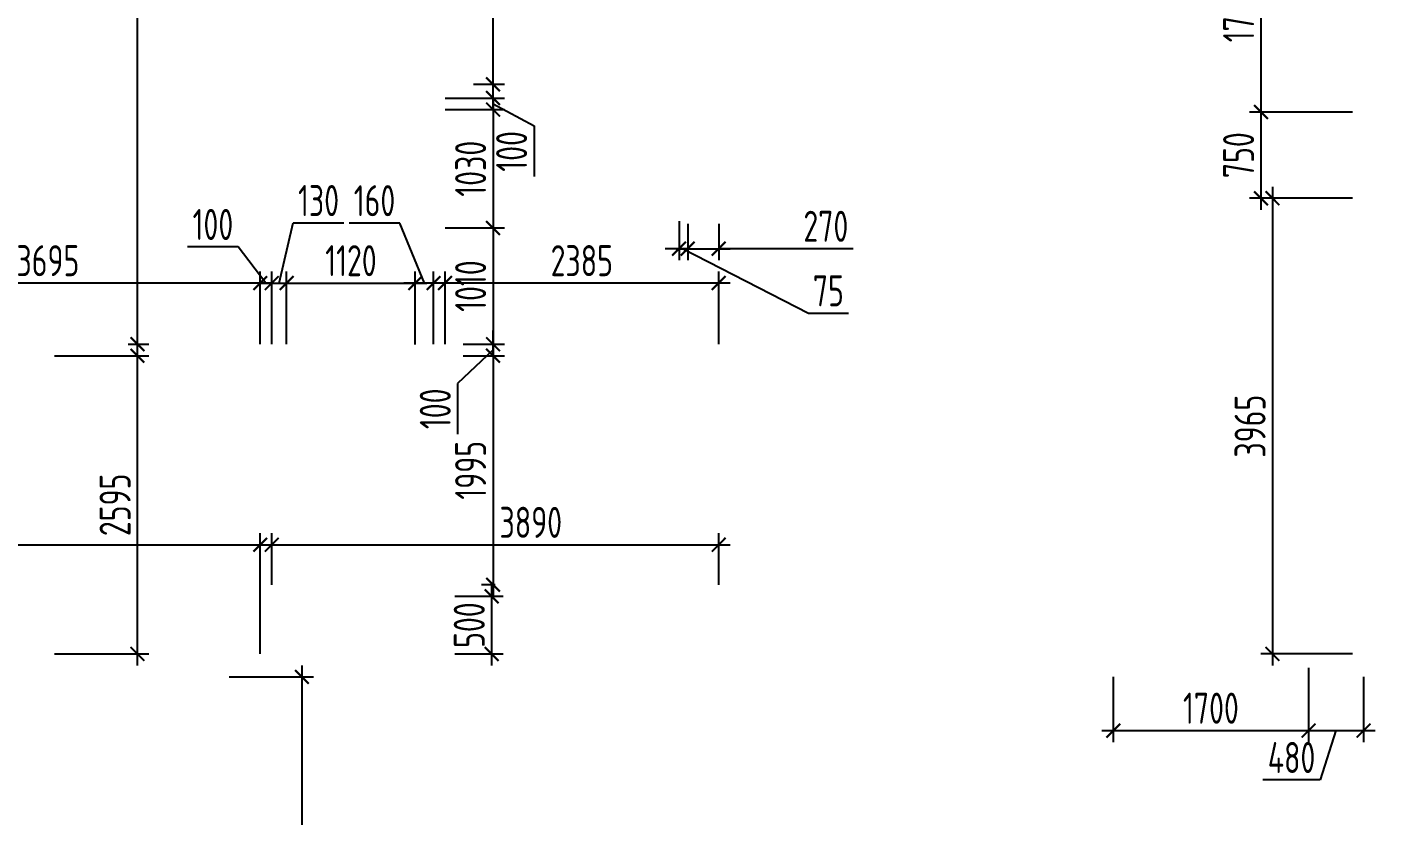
# Model space of a CAD drawing. Header units: millimetres. Extents: x -350007 to 536090, y -888 to 198380.
# Drawn here: x -206573 to -194634, y 81280 to 88137 of the extents above; entities that cross this region are included whole.
import ezdxf

# ---------------------------------------------------------------- set-up
doc = ezdxf.new("R2010")
doc.units = ezdxf.units.MM
doc.layers.add('АР_Размеры нов.', color=15, linetype='Continuous', lineweight=0)
doc.styles.add('ISOCPEUR', font='isocpeur.ttf', dxfattribs={"width": 0.7})
doc.dimstyles.new('R_100', dxfattribs={"dimtxt": 270, "dimasz": 120, "dimexe": 100, "dimexo": 0, "dimgap": 60, "dimtad": 1, "dimdec": 0, "dimrnd": 5, "dimzin": 0, "dimdsep": 46, "dimtxsty": 'ISOCPEUR', "dimblk": 'ARCHTICK', "dimcen": 0, "dimdle": 100, "dimclrd": 256, "dimclre": 256, "dimclrt": 256, "dimadec": 0, "dimazin": 0, "dimtfac": 2, "dimtdec": 0, "dimtofl": 0, "dimtmove": 1, "dimatfit": 3, "dimfxl": 1, "dimtvp": 3, "dimtolj": 1, "dimtzin": 0, "dimarcsym": 0})

# ---------------------------------------------------------------- blocks, each defined once
blk = doc.blocks.new('_ArchTick')
at = {"color": 0, "linetype": 'ByBlock', "const_width": 0.15}
blk.add_lwpolyline([(-0.5, -0.5), (0.5, 0.5)], dxfattribs=at)
blk = doc.blocks.new('*D2770')
at = {"layer": 'АР_Размеры нов.', "lineweight": -2, "ltscale": 100, "transparency": 16777216}
for p, q in [((-195418, 82566), (-195418, 81919)), ((-197118, 82486), (-197118, 81919)), ((-197218, 82019), (-195318, 82019))]:
    blk.add_line(p, q, dxfattribs=at)
at = {"layer": 'АР_Размеры нов.', "lineweight": -2, "ltscale": 100, "transparency": 16777216, "xscale": 120, "yscale": 120, "zscale": 120, "rotation": 180}
blk.add_blockref('_ArchTick', (-197118, 82019), dxfattribs=at)
at = {"layer": 'АР_Размеры нов.', "lineweight": -2, "ltscale": 100, "transparency": 16777216, "xscale": 120, "yscale": 120, "zscale": 120}
blk.add_blockref('_ArchTick', (-195418, 82019), dxfattribs=at)
at = {"layer": 'АР_Размеры нов.', "ltscale": 100, "transparency": 16777216, "insert": (-196268, 82214), "char_height": 270, "attachment_point": 5, "style": 'ISOCPEUR'}
blk.add_mtext('\\A1;1700', dxfattribs=at)
blk = doc.blocks.new('*D2524')
at = {"layer": 'АР_Размеры нов.', "lineweight": -2, "ltscale": 100, "transparency": 16777216}
for p, q in [((-195832, 89201), (-195832, 87301)), ((-195034, 89101), (-195932, 89101)), ((-195034, 87401), (-195932, 87401))]:
    blk.add_line(p, q, dxfattribs=at)
at = {"layer": 'АР_Размеры нов.', "lineweight": -2, "ltscale": 100, "transparency": 16777216, "xscale": 120, "yscale": 120, "zscale": 120}
for p, rotation in [((-195832, 89101), 90), ((-195832, 87401), 270)]:
    blk.add_blockref('_ArchTick', p, dxfattribs=dict(at, rotation=rotation))
at = {"layer": 'АР_Размеры нов.', "ltscale": 100, "transparency": 16777216, "insert": (-196027, 88251), "char_height": 270, "attachment_point": 5, "rotation": 90, "style": 'ISOCPEUR'}
blk.add_mtext('\\A1;1700', dxfattribs=at)
blk = doc.blocks.new('*D2526')
at = {"layer": 'АР_Размеры нов.', "lineweight": -2, "ltscale": 100, "transparency": 16777216}
for p, q in [((-204316, 85381), (-204316, 86013)), ((-203196, 85381), (-203196, 86013)), ((-204416, 85913), (-203096, 85913))]:
    blk.add_line(p, q, dxfattribs=at)
at = {"layer": 'АР_Размеры нов.', "lineweight": -2, "ltscale": 100, "transparency": 16777216, "xscale": 120, "yscale": 120, "zscale": 120, "rotation": 180}
blk.add_blockref('_ArchTick', (-204316, 85913), dxfattribs=at)
at = {"layer": 'АР_Размеры нов.', "lineweight": -2, "ltscale": 100, "transparency": 16777216, "xscale": 120, "yscale": 120, "zscale": 120}
blk.add_blockref('_ArchTick', (-203196, 85913), dxfattribs=at)
at = {"layer": 'АР_Размеры нов.', "ltscale": 100, "transparency": 16777216, "insert": (-203756, 86108), "char_height": 270, "attachment_point": 5, "style": 'ISOCPEUR'}
blk.add_mtext('\\A1;1120', dxfattribs=at)
blk = doc.blocks.new('*D2527')
at = {"layer": 'АР_Размеры нов.', "lineweight": -2, "ltscale": 100, "transparency": 16777216}
for p, q in [((-202519, 87523), (-202519, 87643)), ((-202937, 87523), (-202419, 87523)), ((-202519, 87423), (-202519, 87523)), ((-202937, 87423), (-202419, 87423)), ((-202519, 87473), (-202162, 87280)), ((-202519, 87423), (-202519, 87303)), ((-202162, 87280), (-202162, 86839))]:
    blk.add_line(p, q, dxfattribs=at)
at = {"layer": 'АР_Размеры нов.', "lineweight": -2, "ltscale": 100, "transparency": 16777216, "xscale": 120, "yscale": 120, "zscale": 120}
for p, rotation in [((-202519, 87523), 270), ((-202519, 87423), 90)]:
    blk.add_blockref('_ArchTick', p, dxfattribs=dict(at, rotation=rotation))
at = {"layer": 'АР_Размеры нов.', "ltscale": 100, "transparency": 16777216, "insert": (-202357, 87059), "char_height": 270, "attachment_point": 5, "rotation": 90, "style": 'ISOCPEUR'}
blk.add_mtext('\\A1;100', dxfattribs=at)
blk = doc.blocks.new('*D2528')
at = {"layer": 'АР_Размеры нов.', "lineweight": -2, "ltscale": 100, "transparency": 16777216}
for p, q in [((-202519, 87523), (-202519, 86293)), ((-202937, 87423), (-202419, 87423)), ((-202937, 86393), (-202419, 86393))]:
    blk.add_line(p, q, dxfattribs=at)
at = {"layer": 'АР_Размеры нов.', "lineweight": -2, "ltscale": 100, "transparency": 16777216, "xscale": 120, "yscale": 120, "zscale": 120}
for p, rotation in [((-202519, 87423), 90), ((-202519, 86393), 270)]:
    blk.add_blockref('_ArchTick', p, dxfattribs=dict(at, rotation=rotation))
at = {"layer": 'АР_Размеры нов.', "ltscale": 100, "transparency": 16777216, "insert": (-202714, 86908), "char_height": 270, "attachment_point": 5, "rotation": 90, "style": 'ISOCPEUR'}
blk.add_mtext('\\A1;1030', dxfattribs=at)
blk = doc.blocks.new('*D2690')
at = {"layer": 'АР_Размеры нов.', "lineweight": -2, "ltscale": 100, "transparency": 16777216}
for p, q in [((-204381, 85913), (-204258, 86436)), ((-204258, 86436), (-203817, 86436)), ((-204446, 85381), (-204446, 86013)), ((-204316, 85381), (-204316, 86013)), ((-204546, 85913), (-204216, 85913))]:
    blk.add_line(p, q, dxfattribs=at)
at = {"layer": 'АР_Размеры нов.', "lineweight": -2, "ltscale": 100, "transparency": 16777216, "xscale": 120, "yscale": 120, "zscale": 120, "rotation": 180}
blk.add_blockref('_ArchTick', (-204446, 85913), dxfattribs=at)
at = {"layer": 'АР_Размеры нов.', "lineweight": -2, "ltscale": 100, "transparency": 16777216, "xscale": 120, "yscale": 120, "zscale": 120}
blk.add_blockref('_ArchTick', (-204316, 85913), dxfattribs=at)
at = {"layer": 'АР_Размеры нов.', "ltscale": 100, "transparency": 16777216, "insert": (-204038, 86631), "char_height": 270, "attachment_point": 5, "style": 'ISOCPEUR'}
blk.add_mtext('\\A1;130', dxfattribs=at)
blk = doc.blocks.new('*D2691')
at = {"layer": 'АР_Размеры нов.', "lineweight": -2, "ltscale": 100, "transparency": 16777216}
for p, q in [((-195418, 82486), (-195418, 81919)), ((-194939, 82486), (-194939, 81919)), ((-195518, 82019), (-194839, 82019)), ((-195179, 82019), (-195317, 81590)), ((-195317, 81590), (-195815, 81590))]:
    blk.add_line(p, q, dxfattribs=at)
at = {"layer": 'АР_Размеры нов.', "lineweight": -2, "ltscale": 100, "transparency": 16777216, "xscale": 120, "yscale": 120, "zscale": 120, "rotation": 180}
blk.add_blockref('_ArchTick', (-195418, 82019), dxfattribs=at)
at = {"layer": 'АР_Размеры нов.', "lineweight": -2, "ltscale": 100, "transparency": 16777216, "xscale": 120, "yscale": 120, "zscale": 120}
blk.add_blockref('_ArchTick', (-194939, 82019), dxfattribs=at)
at = {"layer": 'АР_Размеры нов.', "ltscale": 100, "transparency": 16777216, "insert": (-195566, 81785), "char_height": 270, "attachment_point": 5, "style": 'ISOCPEUR'}
blk.add_mtext('\\A1;480', dxfattribs=at)
blk = doc.blocks.new('*D3016')
at = {"layer": 'АР_Размеры нов.', "lineweight": -2, "ltscale": 500, "transparency": 16777216}
for p, q in [((-203330, 86435), (-203772, 86435)), ((-203117, 85913), (-203330, 86435)), ((-203196, 85380), (-203196, 86013)), ((-203037, 85381), (-203037, 86013)), ((-202937, 85913), (-203296, 85913))]:
    blk.add_line(p, q, dxfattribs=at)
at = {"layer": 'АР_Размеры нов.', "lineweight": -2, "ltscale": 500, "transparency": 16777216, "xscale": 120, "yscale": 120, "zscale": 120, "rotation": 180}
blk.add_blockref('_ArchTick', (-203196, 85913), dxfattribs=at)
at = {"layer": 'АР_Размеры нов.', "lineweight": -2, "ltscale": 500, "transparency": 16777216, "xscale": 120, "yscale": 120, "zscale": 120}
blk.add_blockref('_ArchTick', (-203037, 85913), dxfattribs=at)
at = {"layer": 'АР_Размеры нов.', "lineweight": 13, "ltscale": 500, "transparency": 16777216, "insert": (-203551, 86630), "char_height": 270, "attachment_point": 5, "style": 'ISOCPEUR'}
blk.add_mtext('\\A1;160', dxfattribs=at)
blk = doc.blocks.new('*D3017')
at = {"layer": 'АР_Размеры нов.', "lineweight": -2, "ltscale": 500, "transparency": 16777216}
for p, q in [((-202937, 85381), (-202937, 86013)), ((-200554, 85381), (-200554, 86013)), ((-200454, 85913), (-203037, 85913))]:
    blk.add_line(p, q, dxfattribs=at)
at = {"layer": 'АР_Размеры нов.', "lineweight": -2, "ltscale": 500, "transparency": 16777216, "xscale": 120, "yscale": 120, "zscale": 120, "rotation": 180}
blk.add_blockref('_ArchTick', (-202937, 85913), dxfattribs=at)
at = {"layer": 'АР_Размеры нов.', "lineweight": -2, "ltscale": 500, "transparency": 16777216, "xscale": 120, "yscale": 120, "zscale": 120}
blk.add_blockref('_ArchTick', (-200554, 85913), dxfattribs=at)
at = {"layer": 'АР_Размеры нов.', "lineweight": 13, "ltscale": 500, "transparency": 16777216, "insert": (-201746, 86108), "char_height": 270, "attachment_point": 5, "style": 'ISOCPEUR'}
blk.add_mtext('\\A1;2385', dxfattribs=at)
blk = doc.blocks.new('*D3018')
at = {"layer": 'АР_Размеры нов.', "lineweight": -2, "ltscale": 500, "transparency": 16777216}
for p, q in [((-202519, 86493), (-202519, 85281)), ((-202937, 86393), (-202419, 86393)), ((-202715, 85381), (-202419, 85381))]:
    blk.add_line(p, q, dxfattribs=at)
at = {"layer": 'АР_Размеры нов.', "lineweight": -2, "ltscale": 500, "transparency": 16777216, "xscale": 120, "yscale": 120, "zscale": 120}
for p, rotation in [((-202519, 86393), 90), ((-202519, 85381), 270)]:
    blk.add_blockref('_ArchTick', p, dxfattribs=dict(at, rotation=rotation))
at = {"layer": 'АР_Размеры нов.', "lineweight": 13, "ltscale": 500, "transparency": 16777216, "insert": (-202714, 85887), "char_height": 270, "attachment_point": 5, "rotation": 90, "style": 'ISOCPEUR'}
blk.add_mtext('\\A1;1010', dxfattribs=at)
blk = doc.blocks.new('*D3019')
at = {"layer": 'АР_Размеры нов.', "lineweight": -2, "ltscale": 500, "transparency": 16777216}
for p, q in [((-202690, 91816), (-202419, 91816)), ((-202519, 87543), (-202519, 91916)), ((-202690, 87643), (-202419, 87643))]:
    blk.add_line(p, q, dxfattribs=at)
at = {"layer": 'АР_Размеры нов.', "lineweight": -2, "ltscale": 500, "transparency": 16777216, "xscale": 120, "yscale": 120, "zscale": 120}
for p, rotation in [((-202519, 91816), 90), ((-202519, 87643), 270)]:
    blk.add_blockref('_ArchTick', p, dxfattribs=dict(at, rotation=rotation))
at = {"layer": 'АР_Размеры нов.', "lineweight": 13, "ltscale": 500, "transparency": 16777216, "insert": (-202714, 89729), "char_height": 270, "attachment_point": 5, "rotation": 90, "style": 'ISOCPEUR'}
blk.add_mtext('\\A1;4175', dxfattribs=at)
blk = doc.blocks.new('*D3020')
at = {"layer": 'АР_Размеры нов.', "lineweight": -2, "ltscale": 500, "transparency": 16777216}
for p, q in [((-208244, 85381), (-208244, 86013)), ((-204546, 85381), (-204546, 86013)), ((-204446, 85913), (-208344, 85913))]:
    blk.add_line(p, q, dxfattribs=at)
at = {"layer": 'АР_Размеры нов.', "lineweight": -2, "ltscale": 500, "transparency": 16777216, "xscale": 120, "yscale": 120, "zscale": 120, "rotation": 180}
blk.add_blockref('_ArchTick', (-208244, 85913), dxfattribs=at)
at = {"layer": 'АР_Размеры нов.', "lineweight": -2, "ltscale": 500, "transparency": 16777216, "xscale": 120, "yscale": 120, "zscale": 120}
blk.add_blockref('_ArchTick', (-204546, 85913), dxfattribs=at)
at = {"layer": 'АР_Размеры нов.', "lineweight": 13, "ltscale": 500, "transparency": 16777216, "insert": (-206395, 86108), "char_height": 270, "attachment_point": 5, "style": 'ISOCPEUR'}
blk.add_mtext('\\A1;3695', dxfattribs=at)
blk = doc.blocks.new('*D3022')
at = {"layer": 'АР_Размеры нов.', "lineweight": -2, "ltscale": 500, "transparency": 16777216}
for p, q in [((-202519, 85381), (-202519, 83188)), ((-202720, 85281), (-202419, 85281)), ((-202500, 83288), (-202619, 83288))]:
    blk.add_line(p, q, dxfattribs=at)
at = {"layer": 'АР_Размеры нов.', "lineweight": -2, "ltscale": 500, "transparency": 16777216, "xscale": 120, "yscale": 120, "zscale": 120}
for p, rotation in [((-202519, 85281), 90), ((-202519, 83288), 270)]:
    blk.add_blockref('_ArchTick', p, dxfattribs=dict(at, rotation=rotation))
at = {"layer": 'АР_Размеры нов.', "lineweight": 13, "ltscale": 500, "transparency": 16777216, "insert": (-202714, 84284), "char_height": 270, "attachment_point": 5, "rotation": 90, "style": 'ISOCPEUR'}
blk.add_mtext('\\A1;1995', dxfattribs=at)
blk = doc.blocks.new('*D3023')
at = {"layer": 'АР_Размеры нов.', "lineweight": -2, "ltscale": 500, "transparency": 16777216}
for p, q in [((-202531, 83288), (-202531, 82586)), ((-202852, 83188), (-202431, 83188)), ((-202852, 82686), (-202431, 82686))]:
    blk.add_line(p, q, dxfattribs=at)
at = {"layer": 'АР_Размеры нов.', "lineweight": -2, "ltscale": 500, "transparency": 16777216, "xscale": 120, "yscale": 120, "zscale": 120}
for p, rotation in [((-202531, 83188), 90), ((-202531, 82686), 270)]:
    blk.add_blockref('_ArchTick', p, dxfattribs=dict(at, rotation=rotation))
at = {"layer": 'АР_Размеры нов.', "lineweight": 13, "ltscale": 500, "transparency": 16777216, "insert": (-202726, 82937), "char_height": 270, "attachment_point": 5, "rotation": 90, "style": 'ISOCPEUR'}
blk.add_mtext('\\A1;500', dxfattribs=at)
blk = doc.blocks.new('*D3026')
at = {"layer": 'АР_Размеры нов.', "lineweight": -2, "ltscale": 500, "transparency": 16777216}
for p, q in [((-211914, 82686), (-211914, 83736)), ((-204546, 82686), (-204546, 83736)), ((-212014, 83636), (-204446, 83636))]:
    blk.add_line(p, q, dxfattribs=at)
at = {"layer": 'АР_Размеры нов.', "lineweight": -2, "ltscale": 500, "transparency": 16777216, "xscale": 120, "yscale": 120, "zscale": 120, "rotation": 180}
blk.add_blockref('_ArchTick', (-211914, 83636), dxfattribs=at)
at = {"layer": 'АР_Размеры нов.', "lineweight": -2, "ltscale": 500, "transparency": 16777216, "xscale": 120, "yscale": 120, "zscale": 120}
blk.add_blockref('_ArchTick', (-204546, 83636), dxfattribs=at)
at = {"layer": 'АР_Размеры нов.', "lineweight": 13, "ltscale": 500, "transparency": 16777216, "insert": (-208230, 83831), "char_height": 270, "attachment_point": 5, "style": 'ISOCPEUR'}
blk.add_mtext('\\A1;7370', dxfattribs=at)
blk = doc.blocks.new('*D3027')
at = {"layer": 'АР_Размеры нов.', "lineweight": -2, "ltscale": 500, "transparency": 16777216}
for p, q in [((-204446, 83288), (-204446, 83736)), ((-200554, 83288), (-200554, 83736)), ((-204546, 83636), (-200454, 83636))]:
    blk.add_line(p, q, dxfattribs=at)
at = {"layer": 'АР_Размеры нов.', "lineweight": -2, "ltscale": 500, "transparency": 16777216, "xscale": 120, "yscale": 120, "zscale": 120, "rotation": 180}
blk.add_blockref('_ArchTick', (-204446, 83636), dxfattribs=at)
at = {"layer": 'АР_Размеры нов.', "lineweight": -2, "ltscale": 500, "transparency": 16777216, "xscale": 120, "yscale": 120, "zscale": 120}
blk.add_blockref('_ArchTick', (-200554, 83636), dxfattribs=at)
at = {"layer": 'АР_Размеры нов.', "lineweight": 13, "ltscale": 500, "transparency": 16777216, "insert": (-202190, 83831), "char_height": 270, "attachment_point": 5, "style": 'ISOCPEUR'}
blk.add_mtext('\\A1;3890', dxfattribs=at)
blk = doc.blocks.new('*D3028')
at = {"layer": 'АР_Размеры нов.', "lineweight": -2, "ltscale": 500, "transparency": 16777216}
for p, q in [((-205615, 82586), (-205615, 85381)), ((-206338, 85281), (-205515, 85281)), ((-206338, 82686), (-205515, 82686))]:
    blk.add_line(p, q, dxfattribs=at)
at = {"layer": 'АР_Размеры нов.', "lineweight": -2, "ltscale": 500, "transparency": 16777216, "xscale": 120, "yscale": 120, "zscale": 120}
for p, rotation in [((-205615, 85281), 90), ((-205615, 82686), 270)]:
    blk.add_blockref('_ArchTick', p, dxfattribs=dict(at, rotation=rotation))
at = {"layer": 'АР_Размеры нов.', "lineweight": 13, "ltscale": 500, "transparency": 16777216, "insert": (-205810, 83983), "char_height": 270, "attachment_point": 5, "rotation": 90, "style": 'ISOCPEUR'}
blk.add_mtext('\\A1;2595', dxfattribs=at)
blk = doc.blocks.new('*D3029')
at = {"layer": 'АР_Размеры нов.', "lineweight": -2, "ltscale": 500, "transparency": 16777216}
for p, q in [((-205484, 91816), (-205715, 91816)), ((-205615, 85281), (-205615, 91916)), ((-205696, 85381), (-205515, 85381))]:
    blk.add_line(p, q, dxfattribs=at)
at = {"layer": 'АР_Размеры нов.', "lineweight": -2, "ltscale": 500, "transparency": 16777216, "xscale": 120, "yscale": 120, "zscale": 120}
for p, rotation in [((-205615, 91816), 90), ((-205615, 85381), 270)]:
    blk.add_blockref('_ArchTick', p, dxfattribs=dict(at, rotation=rotation))
at = {"layer": 'АР_Размеры нов.', "lineweight": 13, "ltscale": 500, "transparency": 16777216, "insert": (-205810, 88598), "char_height": 270, "attachment_point": 5, "rotation": 90, "style": 'ISOCPEUR'}
blk.add_mtext('\\A1;6435', dxfattribs=at)
blk = doc.blocks.new('*D3030')
at = {"layer": 'АР_Размеры нов.', "lineweight": -2, "ltscale": 500, "transparency": 16777216}
for p, q in [((-202519, 85381), (-202519, 85501)), ((-202779, 85381), (-202419, 85381)), ((-202519, 85281), (-202519, 85381)), ((-202519, 85331), (-202827, 85040)), ((-202779, 85281), (-202419, 85281)), ((-202519, 85281), (-202519, 85161)), ((-202827, 85040), (-202827, 84599))]:
    blk.add_line(p, q, dxfattribs=at)
at = {"layer": 'АР_Размеры нов.', "lineweight": -2, "ltscale": 500, "transparency": 16777216, "xscale": 120, "yscale": 120, "zscale": 120}
for p, rotation in [((-202519, 85381), 270), ((-202519, 85281), 90)]:
    blk.add_blockref('_ArchTick', p, dxfattribs=dict(at, rotation=rotation))
at = {"layer": 'АР_Размеры нов.', "lineweight": 13, "ltscale": 500, "transparency": 16777216, "insert": (-203022, 84819), "char_height": 270, "attachment_point": 5, "rotation": 90, "style": 'ISOCPEUR'}
blk.add_mtext('\\A1;100', dxfattribs=at)
blk = doc.blocks.new('*D1661')
at = {"layer": 'АР_Размеры нов.', "lineweight": -2, "ltscale": 500, "transparency": 16777216}
for p, q in [((-204738, 86228), (-205179, 86228)), ((-204496, 85913), (-204738, 86228)), ((-204546, 85641), (-204546, 86013)), ((-204446, 85641), (-204446, 86013)), ((-204546, 85913), (-204666, 85913)), ((-204546, 85913), (-204446, 85913)), ((-204446, 85913), (-204326, 85913))]:
    blk.add_line(p, q, dxfattribs=at)
at = {"layer": 'АР_Размеры нов.', "lineweight": -2, "ltscale": 500, "transparency": 16777216, "xscale": 120, "yscale": 120, "zscale": 120}
blk.add_blockref('_ArchTick', (-204546, 85913), dxfattribs=at)
at = {"layer": 'АР_Размеры нов.', "lineweight": -2, "ltscale": 500, "transparency": 16777216, "xscale": 120, "yscale": 120, "zscale": 120, "rotation": 180}
blk.add_blockref('_ArchTick', (-204446, 85913), dxfattribs=at)
at = {"layer": 'АР_Размеры нов.', "lineweight": 13, "ltscale": 500, "transparency": 16777216, "insert": (-204958, 86423), "char_height": 270, "attachment_point": 5, "style": 'ISOCPEUR'}
blk.add_mtext('\\A1;100', dxfattribs=at)
blk = doc.blocks.new('*D1662')
at = {"layer": 'АР_Размеры нов.', "lineweight": -2, "ltscale": 500, "transparency": 16777216}
for p, q in [((-195034, 87401), (-195932, 87401)), ((-195832, 87501), (-195832, 86551)), ((-195034, 86651), (-195932, 86651))]:
    blk.add_line(p, q, dxfattribs=at)
at = {"layer": 'АР_Размеры нов.', "lineweight": -2, "ltscale": 500, "transparency": 16777216, "xscale": 120, "yscale": 120, "zscale": 120}
for p, rotation in [((-195832, 87401), 90), ((-195832, 86651), 270)]:
    blk.add_blockref('_ArchTick', p, dxfattribs=dict(at, rotation=rotation))
at = {"layer": 'АР_Размеры нов.', "lineweight": 13, "ltscale": 500, "transparency": 16777216, "insert": (-196027, 87026), "char_height": 270, "attachment_point": 5, "rotation": 90, "style": 'ISOCPEUR'}
blk.add_mtext('\\A1;750', dxfattribs=at)
blk = doc.blocks.new('*D1663')
at = {"layer": 'АР_Размеры нов.', "lineweight": -2, "ltscale": 500, "transparency": 16777216}
for p, q in [((-195732, 86751), (-195732, 82586)), ((-195034, 86651), (-195832, 86651)), ((-195034, 82686), (-195832, 82686))]:
    blk.add_line(p, q, dxfattribs=at)
at = {"layer": 'АР_Размеры нов.', "lineweight": -2, "ltscale": 500, "transparency": 16777216, "xscale": 120, "yscale": 120, "zscale": 120}
for p, rotation in [((-195732, 86651), 90), ((-195732, 82686), 270)]:
    blk.add_blockref('_ArchTick', p, dxfattribs=dict(at, rotation=rotation))
at = {"layer": 'АР_Размеры нов.', "lineweight": 13, "ltscale": 500, "transparency": 16777216, "insert": (-195927, 84668), "char_height": 270, "attachment_point": 5, "rotation": 90, "style": 'ISOCPEUR'}
blk.add_mtext('\\A1;3965', dxfattribs=at)
blk = doc.blocks.new('*D1666')
at = {"layer": 'АР_Размеры нов.', "lineweight": -2, "ltscale": 500, "transparency": 16777216}
for p, q in [((-204183, 82586), (-204183, 73161)), ((-204816, 82486), (-204083, 82486)), ((-204585, 73261), (-204083, 73261))]:
    blk.add_line(p, q, dxfattribs=at)
at = {"layer": 'АР_Размеры нов.', "lineweight": -2, "ltscale": 500, "transparency": 16777216, "xscale": 120, "yscale": 120, "zscale": 120}
for p, rotation in [((-204183, 82486), 90), ((-204183, 73261), 270)]:
    blk.add_blockref('_ArchTick', p, dxfattribs=dict(at, rotation=rotation))
at = {"layer": 'АР_Размеры нов.', "lineweight": 13, "ltscale": 500, "transparency": 16777216, "insert": (-204378, 77873), "char_height": 270, "attachment_point": 5, "rotation": 90, "style": 'ISOCPEUR'}
blk.add_mtext('\\A1;9225', dxfattribs=at)
blk = doc.blocks.new('*D3997')
at = {"layer": 'АР_Размеры нов.', "lineweight": -2, "transparency": 16777216}
for p, q in [((-200824, 86429), (-200824, 86112)), ((-200554, 86429), (-200554, 86112)), ((-200924, 86212), (-200454, 86212)), ((-199382, 86212), (-200554, 86212))]:
    blk.add_line(p, q, dxfattribs=at)
at = {"layer": 'АР_Размеры нов.', "lineweight": -2, "transparency": 16777216, "xscale": 120, "yscale": 120, "zscale": 120, "rotation": 180}
blk.add_blockref('_ArchTick', (-200824, 86212), dxfattribs=at)
at = {"layer": 'АР_Размеры нов.', "lineweight": -2, "transparency": 16777216, "xscale": 120, "yscale": 120, "zscale": 120}
blk.add_blockref('_ArchTick', (-200554, 86212), dxfattribs=at)
at = {"layer": 'АР_Размеры нов.', "transparency": 16777216, "insert": (-199621, 86407), "char_height": 270, "attachment_point": 5, "style": 'ISOCPEUR'}
blk.add_mtext('\\A1;270', dxfattribs=at)
blk = doc.blocks.new('*D3998')
at = {"layer": 'АР_Размеры нов.', "lineweight": -2, "transparency": 16777216}
for p, q in [((-200899, 86452), (-200899, 86112)), ((-200824, 86429), (-200824, 86112)), ((-200899, 86212), (-201019, 86212)), ((-200824, 86212), (-200899, 86212)), ((-200862, 86212), (-199772, 85651)), ((-200824, 86212), (-200704, 86212)), ((-199772, 85651), (-199425, 85651))]:
    blk.add_line(p, q, dxfattribs=at)
at = {"layer": 'АР_Размеры нов.', "lineweight": -2, "transparency": 16777216, "xscale": 120, "yscale": 120, "zscale": 120}
blk.add_blockref('_ArchTick', (-200899, 86212), dxfattribs=at)
at = {"layer": 'АР_Размеры нов.', "lineweight": -2, "transparency": 16777216, "xscale": 120, "yscale": 120, "zscale": 120, "rotation": 180}
blk.add_blockref('_ArchTick', (-200824, 86212), dxfattribs=at)
at = {"layer": 'АР_Размеры нов.', "transparency": 16777216, "insert": (-199599, 85846), "char_height": 270, "attachment_point": 5, "style": 'ISOCPEUR'}
blk.add_mtext('\\A1;75', dxfattribs=at)
blk = doc.blocks.new('*D7171')
at = {"layer": 'АР_Размеры нов.', "lineweight": -2, "transparency": 16777216}
for p, q in [((-301542, 115211), (-301542, 114753)), ((-301341, 115051), (-301341, 114753)), ((-301642, 114853), (-301241, 114853)), ((-301442, 114853), (-301263, 114258)), ((-301263, 114258), (-300784, 114258)), ((-182484, 67738), (-182925, 67738)), ((-182494, 67218), (-182484, 67738)), ((-182544, 67218), (-182664, 67218)), ((-182544, 66846), (-182544, 67318)), ((-182444, 67218), (-182544, 67218)), ((-182444, 66846), (-182444, 67318)), ((-182444, 67218), (-182324, 67218))]:
    blk.add_line(p, q, dxfattribs=at)
at = {"layer": 'АР_Размеры нов.', "lineweight": -2, "transparency": 16777216, "xscale": 120, "yscale": 120, "zscale": 120, "rotation": 180}
for p in [(-301542, 114853), (-182444, 67218)]:
    blk.add_blockref('_ArchTick', p, dxfattribs=at)
at = {"layer": 'АР_Размеры нов.', "lineweight": -2, "transparency": 16777216, "xscale": 120, "yscale": 120, "zscale": 120}
for p in [(-301341, 114853), (-182544, 67218)]:
    blk.add_blockref('_ArchTick', p, dxfattribs=at)
at = {"layer": 'АР_Размеры нов.', "transparency": 16777216, "char_height": 270, "attachment_point": 5, "style": 'ISOCPEUR'}
for s, insert in [('\\A1;200', (-301024, 114453)), ('\\A1;100', (-182705, 67933))]:
    blk.add_mtext(s, dxfattribs=dict(at, insert=insert))
blk = doc.blocks.new('*D7184')
at = {"layer": 'АР_Размеры нов.', "lineweight": -2, "transparency": 16777216}
for p, q in [((-186100, 131671), (-186003, 131996)), ((-186003, 131996), (-185656, 131996)), ((-186145, 131371), (-186145, 131771)), ((-186055, 131531), (-186055, 131771)), ((-186145, 131671), (-186265, 131671)), ((-186145, 131671), (-186055, 131671)), ((-186055, 131671), (-185935, 131671)), ((-281863, 59885), (-281863, 59309)), ((-281179, 59885), (-281179, 59309)), ((-281963, 59409), (-281079, 59409))]:
    blk.add_line(p, q, dxfattribs=at)
at = {"layer": 'АР_Размеры нов.', "lineweight": -2, "transparency": 16777216, "xscale": 120, "yscale": 120, "zscale": 120}
for p in [(-186145, 131671), (-281179, 59409)]:
    blk.add_blockref('_ArchTick', p, dxfattribs=at)
at = {"layer": 'АР_Размеры нов.', "lineweight": -2, "transparency": 16777216, "xscale": 120, "yscale": 120, "zscale": 120, "rotation": 180}
for p in [(-186055, 131671), (-281863, 59409)]:
    blk.add_blockref('_ArchTick', p, dxfattribs=at)
at = {"layer": 'АР_Размеры нов.', "transparency": 16777216, "char_height": 270, "attachment_point": 5, "style": 'ISOCPEUR'}
for s, insert in [('\\A1;90', (-185829, 132191)), ('\\A1;685', (-281521, 59604))]:
    blk.add_mtext(s, dxfattribs=dict(at, insert=insert))
blk = doc.blocks.new('*D7185')
at = {"layer": 'АР_Размеры нов.', "lineweight": -2, "transparency": 16777216}
for p, q in [((-152915, 120873), (-152915, 121315)), ((-153510, 120695), (-152915, 120873)), ((-153510, 120521), (-153510, 120869)), ((-154304, 120769), (-153410, 120769)), ((-154464, 120621), (-153410, 120621)), ((-280686, 59785), (-280686, 60786)), ((-281179, 60686), (-280586, 60686)), ((-281179, 59885), (-280586, 59885))]:
    blk.add_line(p, q, dxfattribs=at)
at = {"layer": 'АР_Размеры нов.', "lineweight": -2, "transparency": 16777216, "xscale": 120, "yscale": 120, "zscale": 120}
for p, rotation in [((-153510, 120769), 90), ((-153510, 120621), 270), ((-280686, 60686), 90), ((-280686, 59885), 270)]:
    blk.add_blockref('_ArchTick', p, dxfattribs=dict(at, rotation=rotation))
at = {"layer": 'АР_Размеры нов.', "transparency": 16777216, "char_height": 270, "attachment_point": 5, "rotation": 90, "style": 'ISOCPEUR'}
for s, insert in [('\\A1;150', (-153110, 121094)), ('\\A1;800', (-280881, 60286))]:
    blk.add_mtext(s, dxfattribs=dict(at, insert=insert))
blk = doc.blocks.new('*D7186')
at = {"layer": 'АР_Размеры нов.', "lineweight": -2, "transparency": 16777216}
for p, q in [((-172393, 113364), (-172393, 115311)), ((-171329, 115211), (-172493, 115211)), ((-171329, 113464), (-172493, 113464)), ((-280686, 59985), (-280686, 55406)), ((-281179, 59885), (-280586, 59885)), ((-281179, 55506), (-280586, 55506))]:
    blk.add_line(p, q, dxfattribs=at)
at = {"layer": 'АР_Размеры нов.', "lineweight": -2, "transparency": 16777216, "xscale": 120, "yscale": 120, "zscale": 120}
for p, rotation in [((-172393, 115211), 90), ((-172393, 113464), 270), ((-280686, 59885), 90), ((-280686, 55506), 270)]:
    blk.add_blockref('_ArchTick', p, dxfattribs=dict(at, rotation=rotation))
at = {"layer": 'АР_Размеры нов.', "transparency": 16777216, "char_height": 270, "attachment_point": 5, "rotation": 90, "style": 'ISOCPEUR'}
for s, insert in [('\\A1;1745', (-172588, 114338)), ('\\A1;4380', (-280881, 57695))]:
    blk.add_mtext(s, dxfattribs=dict(at, insert=insert))

msp = doc.modelspace()

# ---------------------------------------------------------------- dimensions: what is measured, and where the dimension line sits
at = {"layer": 'АР_Размеры нов.'}
for base, p1, p2, picture, middle in [((-186055.2, 131670.6), (-186145.2, 131370.7), (-186055.2, 131530.7), '*D7184', (-185942.7, 132190.6)), ((-281179, 59408.8), (-281863.4, 59884.7), (-281179, 59884.7), '*D7184', (-281521.2, 59603.8)), ((-301341.3, 114852.6), (-301542.1, 115210.7), (-301341.3, 115050.7), '*D7171', (-301203.2, 114452.6))]:
    dim = msp.add_linear_dim(base=base, p1=p1, p2=p2, dimstyle='R_100', override={"dimpost": '\\X'}, dxfattribs=at)
    dim.commit()
    dim.dimension.update_dxf_attribs({"geometry": picture, "text_midpoint": middle})
for base, p1, p2, picture, middle in [((-153510.4, 120769.1), (-154463.9, 120620.7), (-154303.9, 120769.1), '*D7185', (-153110.4, 120933.4)), ((-280686, 60686.4), (-281179, 59884.7), (-281179, 60686.4), '*D7185', (-280881, 60285.5)), ((-172392.8, 115210.7), (-171328.9, 113464.4), (-171328.9, 115210.7), '*D7186', (-172587.8, 114337.6)), ((-280686, 55506), (-281179, 59884.7), (-281179, 55506), '*D7186', (-280881, 57695.3))]:
    dim = msp.add_linear_dim(base=base, p1=p1, p2=p2, angle=90, dimstyle='R_100', override={"dimpost": '\\X'}, dxfattribs=at)
    dim.commit()
    dim.dimension.update_dxf_attribs({"geometry": picture, "text_midpoint": middle})
for base, p1, p2, picture, middle in [((-182543.8, 67218.2), (-182443.8, 66845.6), (-182543.8, 66845.6), '*D7171', (-182543.9, 67738.2)), ((-200554.0363, 86212.2284), (-200824.4697, 86429.3216), (-200554.0363, 86429.3216), '*D3997', (-199621.0607, 86047.1049)), ((-200899.5, 86212.2), (-200824.5, 86429.4), (-200899.5, 86451.7), '*D3998', (-199712.1, 85651.3))]:
    dim = msp.add_linear_dim(base=base, p1=p1, p2=p2, dimstyle='R_100', override={"dimpost": '\\X'}, dxfattribs=at)
    dim.commit()
    dim.dimension.update_dxf_attribs({"geometry": picture, "text_midpoint": middle, "dimtype": 160})
at = {"layer": 'АР_Размеры нов.', "lineweight": 13, "ltscale": 500}
for base, p1, p2, override, picture, middle in [((-205614.6, 91815.7), (-205696.4, 85380.7), (-205484.2, 91815.7), {"dimpost": '\\X'}, '*D3029', (-205809.6, 88598.2)), ((-202519, 91815.7), (-202690.2, 87642.7), (-202690.2, 91815.7), {"dimpost": '\\X'}, '*D3019', (-202714, 89729.2)), ((-195831.6, 86650.7), (-195034, 87400.7), (-195034, 86650.7), {"dimpost": '\\X', "dimfxl": 2.5, "dimarcsym": 1}, '*D1662', (-196026.6, 87025.7)), ((-195731.6, 82685.7), (-195034, 86650.7), (-195034, 82685.7), {"dimpost": '\\X', "dimfxl": 2.5, "dimarcsym": 1}, '*D1663', (-195926.6, 84668.2)), ((-202519, 85380.7), (-202937.5, 86392.7), (-202714.8, 85380.7), {"dimpost": '\\X', "dimfxl": 2.5, "dimarcsym": 1}, '*D3018', (-202714, 85886.7)), ((-205614.6, 85280.7), (-206337.7, 82685.7), (-206337.7, 85280.7), {"dimpost": '\\X'}, '*D3028', (-205809.6, 83983.2)), ((-202519, 83288.1), (-202719.8, 85280.7), (-202500.2, 83288.1), {"dimpost": '\\X'}, '*D3022', (-202714, 84284.4)), ((-202530.8, 82685.7), (-202852.1, 83188.1), (-202852.1, 82685.7), {"dimpost": '\\X'}, '*D3023', (-202725.8, 82936.9)), ((-204183.2, 73260.7), (-204816.2, 82485.7), (-204584.6, 73260.7), {"dimpost": '\\X'}, '*D1666', (-204378.2, 77873.2))]:
    dim = msp.add_linear_dim(base=base, p1=p1, p2=p2, angle=90, dimstyle='R_100', override=override, dxfattribs=at)
    dim.commit()
    dim.dimension.update_dxf_attribs({"geometry": picture, "text_midpoint": middle})
at = {"layer": 'АР_Размеры нов.', "ltscale": 100}
for base, p1, p2, picture, middle in [((-195831.6, 87400.7), (-195034, 89100.7), (-195034, 87400.7), '*D2524', (-196026.6, 88250.7)), ((-202519, 86392.7), (-202937.5, 87422.7), (-202937.5, 86392.7), '*D2528', (-202714, 86907.7))]:
    dim = msp.add_linear_dim(base=base, p1=p1, p2=p2, angle=90, dimstyle='R_100', override={"dimpost": '\\X', "dimfxl": 2.5, "dimarcsym": 1}, dxfattribs=at)
    dim.commit()
    dim.dimension.update_dxf_attribs({"geometry": picture, "text_midpoint": middle})
dim = msp.add_linear_dim(base=(-202519, 87522.7), p1=(-202937.5, 87422.7), p2=(-202937.5, 87522.7), angle=90, dimstyle='R_100', override={"dimpost": '\\X', "dimfxl": 2.5, "dimarcsym": 1}, dxfattribs=at)
dim.commit()
dim.dimension.update_dxf_attribs({"geometry": '*D2527', "text_midpoint": (-202161.6, 87219.9), "dimtype": 160})
for base, p1, p2, picture, middle in [((-204316, 85913), (-204446.3, 85380.7), (-204316, 85380.7), '*D2690', (-204198.4, 86436.1)), ((-194938.9, 82019.1), (-195418.3, 82485.7), (-194938.9, 82485.7), '*D2691', (-195376.7, 81590.2))]:
    dim = msp.add_linear_dim(base=base, p1=p1, p2=p2, dimstyle='R_100', override={"dimpost": '\\X', "dimfxl": 2.5, "dimarcsym": 1}, dxfattribs=at)
    dim.commit()
    dim.dimension.update_dxf_attribs({"geometry": picture, "text_midpoint": middle, "dimtype": 160})
at = {"layer": 'АР_Размеры нов.', "lineweight": 13, "ltscale": 500}
for base, p1, p2, picture, middle in [((-203195.9661, 85913.0068), (-203037.4885, 85380.7324), (-203195.9661, 85380.4953), '*D3016', (-203390.288, 86434.9364)), ((-204446.3, 85913), (-204546.3, 85640.6), (-204446.3, 85640.6), '*D1661', (-204797.8, 86227.7)), ((-200554, 83635.7), (-204446.3, 83288.1), (-200554, 83288.1), '*D3027', (-202190.1, 83635.7))]:
    dim = msp.add_linear_dim(base=base, p1=p1, p2=p2, dimstyle='R_100', override={"dimpost": '\\X'}, dxfattribs=at)
    dim.commit()
    dim.dimension.update_dxf_attribs({"geometry": picture, "text_midpoint": middle, "dimtype": 160})
for base, p1, p2, picture, middle in [((-208243.7734, 85913.0068), (-204546.3493, 85380.7326), (-208243.7734, 85380.5247), '*D3020', (-206395.0613, 86108.0068)), ((-202937.4885, 85913.0068), (-200554.0363, 85380.7326), (-202937.4885, 85380.7326), '*D3017', (-201745.7624, 86108.0068)), ((-204546.3, 83635.7), (-211914, 82685.7), (-204546.3, 82685.7), '*D3026', (-208230.2, 83830.7))]:
    dim = msp.add_linear_dim(base=base, p1=p1, p2=p2, dimstyle='R_100', override={"dimpost": '\\X'}, dxfattribs=at)
    dim.commit()
    dim.dimension.update_dxf_attribs({"geometry": picture, "text_midpoint": middle})
at = {"layer": 'АР_Размеры нов.', "ltscale": 100}
for base, p1, p2, picture, middle in [((-203196, 85913), (-204316, 85380.7), (-203196, 85380.6), '*D2526', (-203756, 86108)), ((-195418.3, 82019.1), (-197118.3, 82485.7), (-195418.3, 82565.7), '*D2770', (-196268.3, 82214.1))]:
    dim = msp.add_linear_dim(base=base, p1=p1, p2=p2, dimstyle='R_100', override={"dimpost": '\\X', "dimfxl": 2.5, "dimarcsym": 1}, dxfattribs=at)
    dim.commit()
    dim.dimension.update_dxf_attribs({"geometry": picture, "text_midpoint": middle})
at = {"layer": 'АР_Размеры нов.', "lineweight": 13, "ltscale": 500}
dim = msp.add_linear_dim(base=(-202519, 85380.7), p1=(-202779.1, 85280.7), p2=(-202779.1, 85380.7), angle=90, dimstyle='R_100', override={"dimpost": '\\X'}, dxfattribs=at)
dim.commit()
dim.dimension.update_dxf_attribs({"geometry": '*D3030', "text_midpoint": (-202826.6, 84979.9), "dimtype": 160})

doc.saveas('drawing.dxf')
